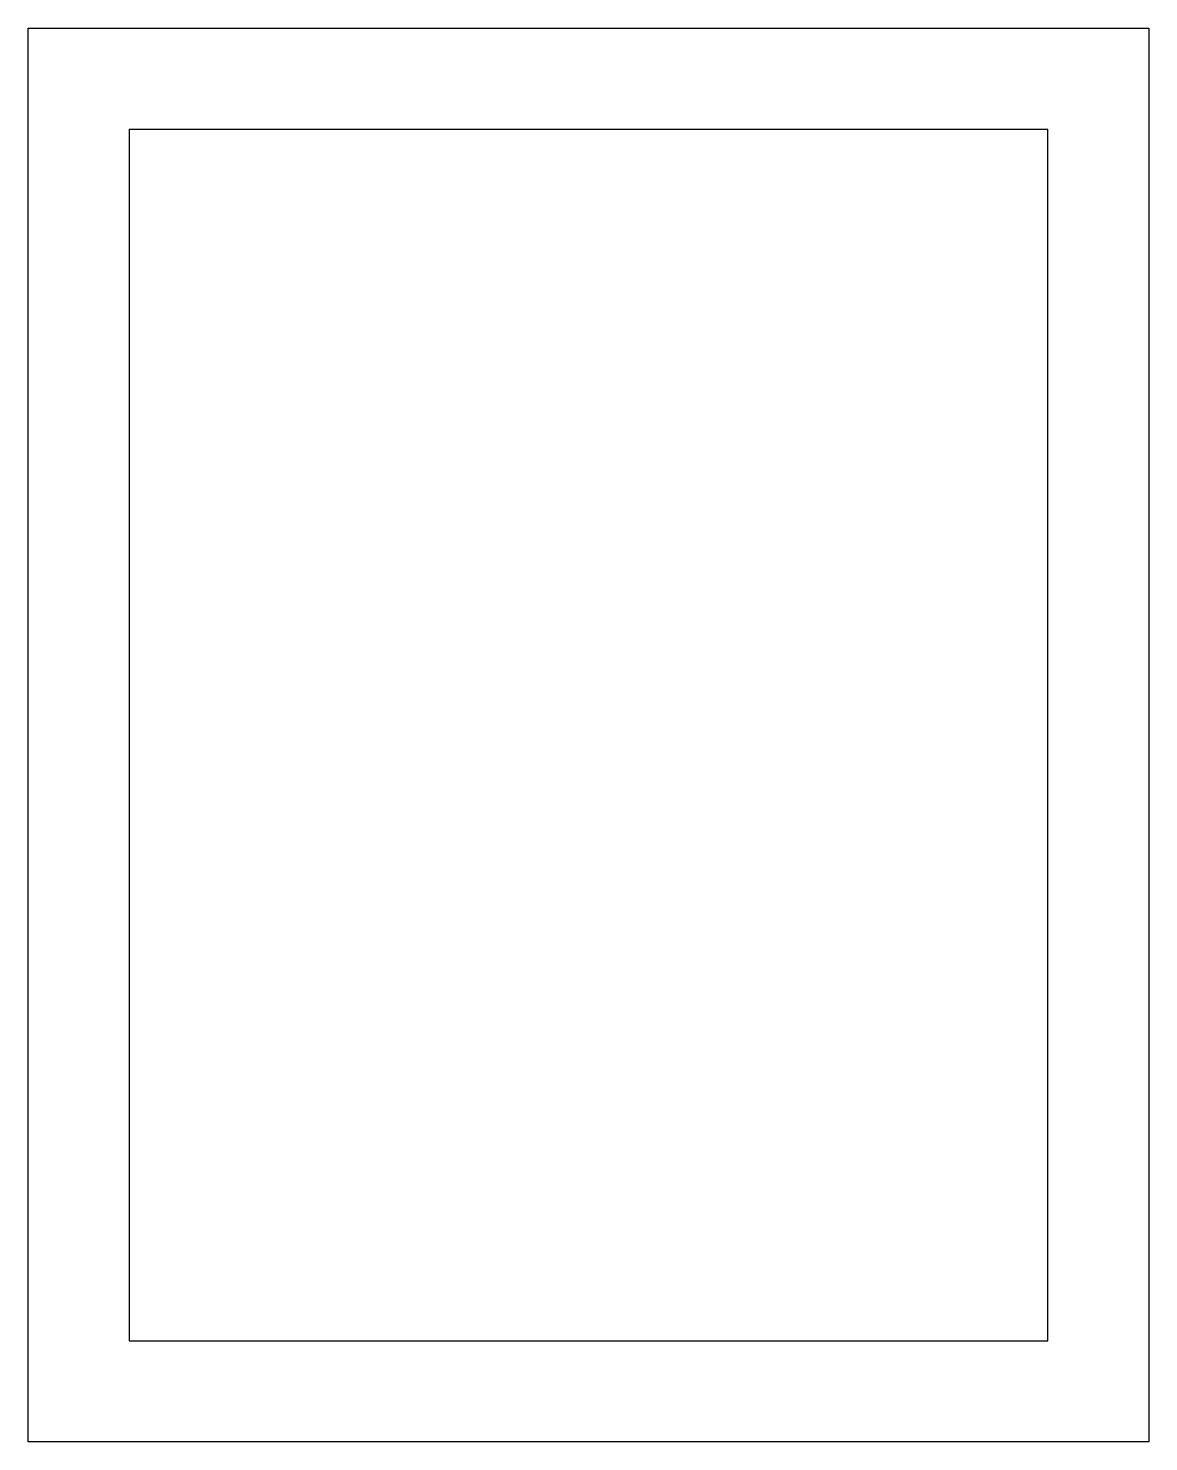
# Model space of a CAD drawing. Header units: millimetres. Extents: x 0 to 1110, y 0 to 1400.
import ezdxf

# ---------------------------------------------------------------- set-up
doc = ezdxf.new("R2010")
doc.units = ezdxf.units.MM

msp = doc.modelspace()

# ---------------------------------------------------------------- linework, layer by layer
for p, q in [((0, 0), (0, 1400)), ((0, 1400), (1110, 1400)), ((1110, 1400), (1110, 0)), ((100, 1300), (100, 100)), ((100, 1300), (1010, 1300)), ((1010, 100), (1010, 1300)), ((100, 100), (1010, 100)), ((1110, 0), (0, 0))]:
    msp.add_line(p, q)

doc.saveas('drawing.dxf')
